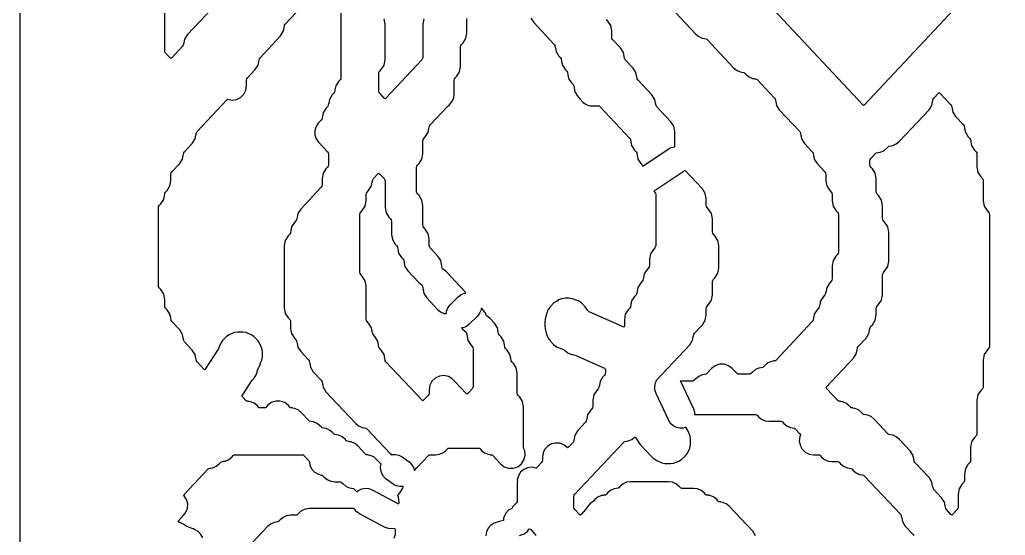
# Model space of a CAD drawing. Header units: millimetres. Extents: x 10 to 410, y 18 to 283.
# Drawn here: x 79 to 113.74, y 85.07 to 103.25 of the extents above; entities that cross this region are included whole.
import ezdxf

# ---------------------------------------------------------------- set-up
doc = ezdxf.new("R2010")
doc.units = ezdxf.units.MM
doc.layers.add('CUT', color=1, linetype='Continuous')

msp = doc.modelspace()

# ---------------------------------------------------------------- linework, layer by layer
at = {"layer": 'CUT'}
for points in [[(100.134, 24), (121.134, 24), (121.134, 21), (129.134, 21), (129.134, 24), (142.2679, 24), (142.2679, 144), (129.134, 144), (129.134, 147), (121.134, 147), (121.134, 144), (100.134, 144), (100.134, 147), (92.134, 147), (92.134, 144), (79, 144), (79, 24), (92.134, 24), (92.134, 21), (100.134, 21)], [(109.056, 97.9963), (109.0016, 98.0544), (108.9776, 98.0921), (108.9693, 98.136), (108.9693, 98.2784), (108.9776, 98.3223), (109.0016, 98.36), (109.1679, 98.5375), (109.1932, 98.558), (109.2592, 98.567), (109.2586, 98.5709), (109.3312, 98.5808), (109.4558, 98.6348), (109.5614, 98.7204), (109.6118, 98.7743), (109.6371, 98.7947), (109.7031, 98.8038), (109.7026, 98.8077), (109.7751, 98.8176), (109.8997, 98.8716), (110.0053, 98.9572), (111.0537, 100.0756), (111.1538, 100.2337), (111.1785, 100.3634), (111.18, 100.3631), (111.1972, 100.4534), (111.2212, 100.4911), (111.3828, 100.6636), (111.4108, 100.685), (111.4389, 100.6636), (111.8225, 100.2543), (111.8464, 100.2166), (111.8636, 100.1263), (111.8651, 100.1266), (111.8898, 99.9969), (111.99, 99.8388), (112.2664, 99.544), (112.2903, 99.5062), (112.3075, 99.4159), (112.309, 99.4162), (112.3337, 99.2866), (112.4339, 99.1285), (112.4883, 99.0704), (112.5123, 99.0326), (112.5295, 98.9424), (112.531, 98.9426), (112.5557, 98.813), (112.6558, 98.6549), (112.7103, 98.5968), (112.7342, 98.5591), (112.7426, 98.5152), (112.7426, 98.0497), (112.7776, 97.8659), (112.8778, 97.7078), (112.9323, 97.6497), (112.9562, 97.6119), (112.9646, 97.568), (112.9646, 96.8658), (112.9996, 96.6819), (113.0998, 96.5238), (113.1542, 96.4657), (113.1781, 96.428), (113.1865, 96.3841), (113.1865, 91.7428), (113.1781, 91.6989), (113.1542, 91.6611), (113.0998, 91.603), (112.9996, 91.4449), (112.9646, 91.2611), (112.9646, 90.322), (112.9562, 90.2781), (112.9323, 90.2404), (112.8778, 90.1823), (112.7776, 90.0242), (112.7426, 89.8403), (112.7426, 88.6645), (112.7342, 88.6206), (112.7103, 88.5829), (112.6558, 88.5248), (112.5557, 88.3667), (112.5206, 88.1828), (112.5206, 87.7174), (112.5123, 87.6735), (112.4883, 87.6357), (112.4339, 87.5776), (112.3337, 87.4196), (112.2987, 87.2357), (112.2987, 87.007), (112.2903, 86.9631), (112.2664, 86.9254), (112.2119, 86.8673), (112.1117, 86.7092), (112.0767, 86.5253), (112.0767, 86.0599), (112.0683, 86.016), (112.0444, 85.9782), (111.8828, 85.8058), (111.8548, 85.7843), (111.8267, 85.8058), (111.6651, 85.9782), (111.6412, 86.016), (111.624, 86.1063), (111.6225, 86.106), (111.5978, 86.2356), (111.4976, 86.3937), (111.2212, 86.6886), (111.1972, 86.7264), (111.18, 86.8166), (111.1785, 86.8163), (111.1538, 86.946), (111.0537, 87.1041), (110.5553, 87.6357), (110.5314, 87.6735), (110.5142, 87.7638), (110.5127, 87.7635), (110.488, 87.8931), (110.3878, 88.0512), (110.0053, 88.4593), (109.8997, 88.5449), (109.7751, 88.5989), (109.7026, 88.6088), (109.7031, 88.6127), (109.6371, 88.6218), (109.6118, 88.6422), (109.1174, 89.1696), (109.0119, 89.2552), (108.8872, 89.3092), (108.8147, 89.3192), (108.8152, 89.3231), (108.7492, 89.3321), (108.724, 89.3526), (108.6735, 89.4064), (108.568, 89.492), (108.4433, 89.546), (108.3708, 89.556), (108.3713, 89.5598), (108.3053, 89.5689), (108.2801, 89.5894), (108.2296, 89.6432), (108.1241, 89.7288), (107.9994, 89.7828), (107.9269, 89.7928), (107.9274, 89.7966), (107.8614, 89.8057), (107.8361, 89.8262), (107.4414, 90.2473), (107.4224, 90.2748), (107.4414, 90.3024), (108.3901, 91.3145), (108.4903, 91.4726), (108.515, 91.6023), (108.5165, 91.602), (108.5337, 91.6923), (108.5576, 91.73), (108.8341, 92.0249), (108.9342, 92.183), (108.9589, 92.3126), (108.9604, 92.3123), (108.9776, 92.4026), (109.0016, 92.4404), (109.056, 92.4985), (109.1562, 92.6566), (109.1912, 92.8404), (109.1912, 93.0691), (109.1996, 93.113), (109.2235, 93.1507), (109.278, 93.2088), (109.3782, 93.3669), (109.4132, 93.5508), (109.4132, 94.253), (109.4216, 94.2969), (109.4455, 94.3347), (109.4999, 94.3928), (109.6001, 94.5508), (109.6352, 94.7347), (109.6352, 95.76), (109.6001, 95.9439), (109.4999, 96.102), (109.4455, 96.1601), (109.4216, 96.1978), (109.4132, 96.2417), (109.4132, 96.7072), (109.3782, 96.891), (109.278, 97.0491), (109.2235, 97.1072), (109.1996, 97.145), (109.1912, 97.1889), (109.1912, 97.6543), (109.1562, 97.8382)]]:
    msp.add_lwpolyline(points, close=True, dxfattribs=at)
for points in [[(86.6252, 104.5608), (84.9109, 102.732), (84.8107, 102.5739), (84.786, 102.4442), (84.7845, 102.4445), (84.7673, 102.3543), (84.7434, 102.3165), (84.3598, 101.9073), (84.3318, 101.8858), (84.3037, 101.9073), (84.1421, 102.0797), (84.1182, 102.1175), (84.1098, 102.1614), (84.1098, 103.7245)], [(90.3247, 104.198), (90.3247, 101.2142), (90.3163, 101.1703), (90.2924, 101.1326), (90.2379, 101.0745), (90.1377, 100.9164), (90.113, 100.7867), (90.1115, 100.787), (90.0943, 100.6968), (90.0704, 100.659), (90.016, 100.6009), (89.9158, 100.4428), (89.8911, 100.3132), (89.8896, 100.3135), (89.8724, 100.2232), (89.8485, 100.1854), (89.794, 100.1273), (89.6938, 99.9692), (89.6691, 99.8396), (89.6676, 99.8399), (89.6504, 99.7496), (89.6265, 99.7119), (89.5354, 99.6147), (89.4504, 99.491), (89.4059, 99.3478), (89.4059, 99.1977), (89.4504, 99.0544), (89.5354, 98.9308), (89.8485, 98.5968), (89.8724, 98.5591), (89.8807, 98.5152), (89.8807, 98.136), (89.8724, 98.0921), (89.8485, 98.0544), (89.794, 97.9963), (89.6938, 97.8382), (89.6588, 97.6543), (89.6588, 97.4256), (89.6504, 97.3817), (89.6265, 97.344), (88.9062, 96.5755), (88.806, 96.4174), (88.7813, 96.2878), (88.7798, 96.2881), (88.7626, 96.1978), (88.7387, 96.1601), (88.6842, 96.102), (88.584, 95.9439), (88.5593, 95.8142), (88.5578, 95.8145), (88.5406, 95.7242), (88.5167, 95.6865), (88.4622, 95.6284), (88.3621, 95.4703), (88.327, 95.2864), (88.327, 93.0772), (88.3621, 92.8933), (88.4622, 92.7353), (88.5167, 92.6771), (88.5406, 92.6394), (88.549, 92.5955), (88.549, 92.3668), (88.584, 92.183), (88.6842, 92.0249), (88.7387, 91.9668), (88.7626, 91.929), (88.7798, 91.8388), (88.7813, 91.8391), (88.806, 91.7094), (88.9062, 91.5513), (89.1826, 91.2564), (89.2065, 91.2187), (89.2237, 91.1284), (89.2252, 91.1287), (89.2499, 90.9991), (89.3501, 90.841), (89.6265, 90.5461), (89.6504, 90.5083), (89.6676, 90.418), (89.6691, 90.4183), (89.6938, 90.2887), (89.794, 90.1306), (90.8424, 89.0122), (90.9479, 88.9266), (91.0726, 88.8726), (91.1451, 88.8626), (91.1446, 88.8588), (91.2106, 88.8497), (91.2358, 88.8292), (92.0681, 87.9414), (92.0899, 87.907), (92.1206, 87.9163), (92.2458, 87.9204), (92.3678, 87.8918), (92.4783, 87.8327), (92.7228, 87.6573), (92.8142, 87.5716), (92.8803, 87.4652), (92.915, 87.3507), (92.9162, 87.3514), (93.0038, 87.45), (93.4088, 87.8821), (93.434, 87.9026), (93.4662, 87.907), (93.6594, 87.907), (93.794, 87.9254), (93.9187, 87.9794), (94.0242, 88.065), (94.0746, 88.1189), (94.0999, 88.1393), (94.1321, 88.1438), (95.1737, 88.1438), (95.2059, 88.1393), (95.2311, 88.1189), (95.2816, 88.065), (95.3871, 87.9794), (95.5118, 87.9254), (95.5843, 87.9155), (95.5838, 87.9116), (95.6498, 87.9026), (95.675, 87.8821), (95.9508, 87.5879), (96.0804, 87.4886), (96.2352, 87.4364), (96.3985, 87.4368), (96.553, 87.4899), (96.6822, 87.5899), (96.7722, 87.7262), (96.8135, 87.8842), (96.8016, 88.0471), (96.7785, 88.1016), (96.7615, 88.191), (96.7615, 89.6036), (96.7265, 89.7874), (96.6263, 89.9455), (96.5718, 90.0036), (96.5479, 90.0414), (96.5395, 90.0853), (96.5395, 90.7875), (96.5045, 90.9713), (96.4043, 91.1294), (96.3499, 91.1875), (96.3259, 91.2253), (96.3087, 91.3156), (96.3072, 91.3153), (96.2825, 91.4449), (96.1824, 91.603), (96.1279, 91.6611), (96.104, 91.6989), (96.0868, 91.7891), (96.0853, 91.7889), (96.0606, 91.9185), (95.9604, 92.0766), (95.9059, 92.1347), (95.882, 92.1724), (95.8648, 92.2627), (95.8633, 92.2624), (95.8386, 92.3921), (95.7384, 92.5502), (95.5746, 92.725), (95.4558, 92.8159), (95.4061, 92.9332), (95.3993, 92.9441), (95.3019, 93.0565), (95.2686, 93.0772), (95.2604, 93.016), (95.2122, 92.9003), (95.1356, 92.8011), (94.8471, 92.5141), (94.7475, 92.4381), (94.6316, 92.3904), (94.5749, 92.3831), (94.6066, 92.3369), (94.619, 92.3237), (94.7378, 92.2327), (94.7468, 92.2113), (94.7727, 92.0756), (94.7742, 92.0758), (94.7989, 91.9462), (94.8991, 91.7881), (94.9535, 91.73), (94.9775, 91.6923), (94.9858, 91.6484), (94.9858, 90.322), (94.9775, 90.2781), (94.9535, 90.2404), (94.7919, 90.068), (94.7639, 90.0465), (94.7358, 90.068), (94.3355, 90.495), (94.248, 90.5936), (94.1091, 90.6737), (93.9519, 90.7057), (93.7928, 90.6862), (93.6479, 90.6174), (93.5323, 90.5063), (93.4578, 90.3643), (93.4321, 90.2061), (93.4321, 90.0853), (93.4237, 90.0414), (93.3998, 90.0036), (93.2382, 89.8312), (93.2101, 89.8097), (93.1821, 89.8312), (91.9107, 91.1875), (91.8867, 91.2253), (91.8695, 91.3156), (91.8681, 91.3153), (91.8434, 91.4449), (91.7432, 91.603), (91.6887, 91.6611), (91.6648, 91.6989), (91.6476, 91.7891), (91.6461, 91.7889), (91.6214, 91.9185), (91.5212, 92.0766), (91.4668, 92.1347), (91.4428, 92.1724), (91.4256, 92.2627), (91.4241, 92.2624), (91.3994, 92.3921), (91.2993, 92.5502), (91.2448, 92.6083), (91.2209, 92.646), (91.2125, 92.6899), (91.2125, 93.8657), (91.1775, 94.0496), (91.0773, 94.2077), (91.0228, 94.2658), (90.9989, 94.3035), (90.9905, 94.3474), (90.9905, 96.3841), (90.9989, 96.428), (91.0228, 96.4657), (91.0773, 96.5238), (91.1775, 96.6819), (91.2125, 96.8658), (91.2125, 97.0944), (91.2209, 97.1383), (91.2448, 97.1761), (91.2993, 97.2342), (91.3994, 97.3923), (91.4241, 97.5219), (91.4256, 97.5216), (91.4428, 97.6119), (91.4668, 97.6497), (91.6284, 97.8221), (91.6564, 97.8436), (91.6844, 97.8221), (91.8461, 97.6497), (91.87, 97.6119), (91.8784, 97.568), (91.8784, 96.629), (91.9134, 96.4451), (92.0136, 96.287), (92.0681, 96.2289), (92.092, 96.1912), (92.1003, 96.1473), (92.1003, 95.6818), (92.1354, 95.498), (92.2356, 95.3399), (92.29, 95.2818), (92.3139, 95.244), (92.3311, 95.1538), (92.3326, 95.1541), (92.3573, 95.0244), (92.4575, 94.8663), (92.512, 94.8082), (92.5359, 94.7705), (92.5531, 94.6802), (92.5546, 94.6805), (92.5793, 94.5508), (92.6795, 94.3928), (93.0653, 93.9812), (93.184, 93.8902), (93.1931, 93.8688), (93.219, 93.7331), (93.2205, 93.7333), (93.2452, 93.6037), (93.3454, 93.4456), (93.7279, 93.0375), (93.8334, 92.952), (93.9581, 92.898), (94.0306, 92.888), (94.0301, 92.8841), (94.0324, 92.8838), (94.0453, 92.9798), (94.0935, 93.0955), (94.1701, 93.1947), (94.4586, 93.4817), (94.5582, 93.5577), (94.6741, 93.6054), (94.7308, 93.6127), (94.6991, 93.6589), (94.0209, 94.3825), (93.9021, 94.4734), (93.893, 94.4949), (93.8672, 94.6306), (93.8657, 94.6303), (93.841, 94.7599), (93.7408, 94.918), (93.4644, 95.2129), (93.4405, 95.2507), (93.4321, 95.2946), (93.4321, 95.5232), (93.3971, 95.7071), (93.2969, 95.8652), (93.2424, 95.9233), (93.2185, 95.961), (93.2101, 96.0049), (93.2101, 96.7072), (93.1751, 96.891), (93.0749, 97.0491), (93.0205, 97.1072), (92.9965, 97.145), (92.9882, 97.1889), (92.9882, 98.0416), (92.9965, 98.0855), (93.0205, 98.1232), (93.0749, 98.1813), (93.1751, 98.3394), (93.2101, 98.5233), (93.2101, 98.9887), (93.2185, 99.0326), (93.2424, 99.0704), (93.2969, 99.1285), (93.3971, 99.2866), (93.4218, 99.4162), (93.4233, 99.4159), (93.4405, 99.5062), (93.4644, 99.544), (94.0746, 100.195), (94.1349, 100.2438), (94.2346, 100.3528), (94.2981, 100.4861), (94.3199, 100.6322), (94.3199, 101.1198), (94.3283, 101.1637), (94.3522, 101.2015), (94.4067, 101.2596), (94.5069, 101.4177), (94.5419, 101.6015), (94.5419, 102.3037), (94.5503, 102.3476), (94.5742, 102.3854), (94.6287, 102.4435), (94.7288, 102.6016), (94.7639, 102.7854), (94.7639, 103.2509), (94.7722, 103.2948)], [(111.9286, 103.6136), (108.7753, 100.2498), (108.7473, 100.2283), (108.7193, 100.2498), (105.5661, 103.6136)], [(85.4595, 84.9808), (85.3802, 85.0995), (85.2856, 85.205), (85.1653, 85.2796), (85.1061, 85.3056), (85.104, 85.3009), (84.9843, 85.3505), (84.949, 85.3575), (84.8548, 85.3979), (84.7805, 85.4503), (84.6952, 85.4986), (84.6049, 85.5387), (84.5773, 85.5566), (84.5957, 85.5839), (84.7757, 85.7759), (84.7731, 85.7783), (84.8484, 85.8633), (84.9115, 86.0141), (84.9227, 86.1773), (84.8806, 86.3353), (84.8201, 86.4258), (84.8229, 86.4277), (84.7825, 86.4863), (84.8015, 86.5138), (85.6402, 87.4085), (85.6654, 87.429), (85.7314, 87.438), (85.7309, 87.4419), (85.8034, 87.4519), (85.9281, 87.5059), (86.0336, 87.5915), (86.0841, 87.6453), (86.1093, 87.6658), (86.1754, 87.6748), (86.1748, 87.6787), (86.2474, 87.6886), (86.372, 87.7427), (86.4775, 87.8282), (86.528, 87.8821), (86.5533, 87.9026), (86.5855, 87.907), (88.9588, 87.907), (88.991, 87.9026), (89.0162, 87.8821), (89.1891, 87.6977), (89.2097, 87.6677), (89.2147, 87.6516), (89.2296, 87.5482), (89.2893, 87.4183), (89.3833, 87.3106), (89.5039, 87.2338), (89.6413, 87.1943), (89.6569, 87.1922), (89.6821, 87.1717), (89.7326, 87.1179), (89.8381, 87.0323), (89.9628, 86.9783), (90.0974, 86.9598), (90.2905, 86.9598), (90.3228, 86.9554), (90.348, 86.9349), (90.3985, 86.8811), (90.504, 86.7955), (90.6287, 86.7415), (90.7012, 86.7316), (90.7007, 86.7277), (90.7667, 86.7186), (90.7919, 86.6981), (90.8834, 86.6005), (90.9501, 86.6558), (91.064, 86.7081), (91.1875, 86.7292), (91.3122, 86.7175), (91.4297, 86.674), (92.3328, 86.1971), (92.359, 86.1785), (92.3735, 86.2424), (92.3507, 86.4166), (92.3288, 86.4858), (92.3481, 86.5138), (92.4091, 86.5788), (92.5092, 86.7369), (92.52, 86.7936), (92.3957, 86.7896), (92.2737, 86.8182), (92.1632, 86.8773), (91.9187, 87.0527), (91.8273, 87.1384), (91.7612, 87.2448), (91.7249, 87.3648), (91.7208, 87.49), (91.7417, 87.5792), (91.5826, 87.7489), (91.4771, 87.8345), (91.3524, 87.8885), (91.2799, 87.8985), (91.2804, 87.9023), (91.2144, 87.9114), (91.1892, 87.9319), (90.9167, 88.2225), (90.8112, 88.3081), (90.6866, 88.3621), (90.614, 88.372), (90.6146, 88.3759), (90.5485, 88.385), (90.5233, 88.4054), (90.4728, 88.4593), (90.3673, 88.5449), (90.2426, 88.5989), (90.1701, 88.6088), (90.1706, 88.6127), (90.1046, 88.6218), (90.0794, 88.6422), (90.0289, 88.6961), (89.9234, 88.7817), (89.7987, 88.8357), (89.7262, 88.8456), (89.7267, 88.8495), (89.6607, 88.8585), (89.6355, 88.879), (89.585, 88.9329), (89.4795, 89.0184), (89.3548, 89.0725), (89.2823, 89.0824), (89.2828, 89.0863), (89.2168, 89.0953), (89.1915, 89.1158), (88.9191, 89.4064), (88.8136, 89.492), (88.6889, 89.546), (88.6164, 89.556), (88.6169, 89.5598), (88.5509, 89.5689), (88.5257, 89.5894), (88.4699, 89.6489), (88.3407, 89.748), (88.1865, 89.8003), (88.0237, 89.8003), (87.8695, 89.748), (87.7403, 89.6489), (87.6845, 89.5894), (87.6592, 89.5689), (87.627, 89.5645), (87.4733, 89.5645), (87.4411, 89.5689), (87.4159, 89.5894), (87.3654, 89.6432), (87.2599, 89.7288), (87.1352, 89.7828), (87.0627, 89.7928), (87.0632, 89.7966), (86.9972, 89.8057), (86.9719, 89.8262), (86.8553, 89.9506), (86.8346, 89.9817), (86.8496, 90.0159), (87.1953, 90.5441), (87.2498, 90.6039), (87.3215, 90.7054), (87.3659, 90.8215), (87.3761, 90.8629), (87.4309, 90.9988), (87.4357, 91.0167), (87.485, 91.1216), (87.4796, 91.1242), (87.5318, 91.2502), (87.5539, 91.3612), (87.5539, 91.5563), (87.5318, 91.6674), (87.4572, 91.8476), (87.3943, 91.9418), (87.2563, 92.0797), (87.1622, 92.1426), (86.9819, 92.2173), (86.8709, 92.2394), (86.6758, 92.2394), (86.5647, 92.2173), (86.3845, 92.1426), (86.2903, 92.0797), (86.1524, 91.9418), (86.0895, 91.8476), (86.0346, 91.7151), (86.03, 91.7167), (86.006, 91.6493), (85.9918, 91.6287), (85.5388, 90.9348), (85.5176, 90.9111), (85.4924, 90.9309), (85.2519, 91.1875), (85.228, 91.2253), (85.2108, 91.3156), (85.2093, 91.3153), (85.1846, 91.4449), (85.0844, 91.603), (84.808, 91.8979), (84.784, 91.9357), (84.7668, 92.0259), (84.7653, 92.0256), (84.7406, 92.1553), (84.6405, 92.3134), (84.364, 92.6083), (84.3401, 92.646), (84.3229, 92.7363), (84.3214, 92.736), (84.2967, 92.8656), (84.1965, 93.0237), (84.1421, 93.0818), (84.1182, 93.1196), (84.1098, 93.1635), (84.1098, 93.3921), (84.0748, 93.576), (83.9746, 93.7341), (83.9201, 93.7922), (83.8962, 93.8299), (83.8878, 93.8738), (83.8878, 96.6209), (83.8962, 96.6648), (83.9201, 96.7025), (83.9746, 96.7606), (84.0748, 96.9187), (84.0995, 97.0484), (84.101, 97.0481), (84.1182, 97.1383), (84.1421, 97.1761), (84.1965, 97.2342), (84.2967, 97.3923), (84.3318, 97.5761), (84.3318, 97.8048), (84.3401, 97.8487), (84.364, 97.8865), (84.6405, 98.1813), (84.7406, 98.3394), (84.7653, 98.4691), (84.7668, 98.4688), (84.784, 98.5591), (84.808, 98.5968), (85.0844, 98.8917), (85.1846, 99.0498), (85.2093, 99.1794), (85.2108, 99.1791), (85.228, 99.2694), (85.2519, 99.3072), (86.3014, 100.4268), (86.3306, 100.4492), (86.3346, 100.4478), (86.4899, 100.4214), (86.6457, 100.4445), (86.7865, 100.5149), (86.8985, 100.6257), (86.9705, 100.7658), (86.9953, 100.9213), (86.9953, 101.1198), (87.0036, 101.1637), (87.0276, 101.2015), (87.304, 101.4963), (87.4042, 101.6544), (87.4289, 101.7841), (87.4304, 101.7838), (87.4476, 101.8741), (87.4715, 101.9118), (88.1918, 102.6803), (88.292, 102.8384), (88.3167, 102.968), (88.3182, 102.9677), (88.3354, 103.058), (88.3593, 103.0958), (88.7476, 103.51)], [(93.2452, 103.2842), (93.2101, 103.1004), (93.2101, 101.9246), (93.2018, 101.8807), (93.1779, 101.8429), (91.9064, 100.4866), (91.8784, 100.4651), (91.8504, 100.4866), (91.6887, 100.659), (91.6648, 100.6968), (91.6564, 100.7407), (91.6564, 101.3566), (91.6648, 101.4005), (91.6887, 101.4382), (91.7432, 101.4963), (91.8434, 101.6544), (91.8784, 101.8383), (91.8784, 103.1004), (91.8434, 103.2842)], [(97.0185, 103.3119), (97.1187, 103.1539), (97.839, 102.3854), (97.8629, 102.3476), (97.8801, 102.2574), (97.8816, 102.2577), (97.9063, 102.128), (98.0065, 101.9699), (98.061, 101.9118), (98.0849, 101.8741), (98.1021, 101.7838), (98.1036, 101.7841), (98.1283, 101.6544), (98.2285, 101.4963), (98.2829, 101.4382), (98.3069, 101.4005), (98.3241, 101.3102), (98.3255, 101.3105), (98.3502, 101.1809), (98.4504, 101.0228), (98.5049, 100.9647), (98.5288, 100.9269), (98.546, 100.8367), (98.5475, 100.8369), (98.5722, 100.7073), (98.6724, 100.5492), (98.7268, 100.4911), (98.7538, 100.4486), (98.8463, 100.3404), (98.9655, 100.2627), (99.1018, 100.2217), (99.2031, 100.2211), (99.2031, 100.2199), (99.3909, 100.2199), (99.4231, 100.2155), (99.4484, 100.195), (100.5025, 99.0704), (100.5264, 99.0326), (100.5436, 98.9424), (100.5451, 98.9426), (100.5698, 98.813), (100.67, 98.6549), (100.7245, 98.5968), (100.7484, 98.5591), (100.7656, 98.4688), (100.7671, 98.4691), (100.7918, 98.3394), (100.892, 98.1813), (100.9464, 98.1232), (100.9661, 98.0922), (101.8527, 98.6892), (101.9649, 98.7451), (102.0877, 98.77), (102.0885, 98.7699), (102.0885, 99.3118), (102.0535, 99.4957), (101.9533, 99.6538), (101.4549, 100.1854), (101.431, 100.2232), (101.4138, 100.3135), (101.4123, 100.3132), (101.3876, 100.4428), (101.2874, 100.6009), (100.7891, 101.1326), (100.7651, 101.1703), (100.7479, 101.2606), (100.7464, 101.2603), (100.7217, 101.39), (100.6216, 101.548), (100.3451, 101.8429), (100.3212, 101.8807), (100.304, 101.971), (100.3025, 101.9707), (100.2778, 102.1003), (100.1776, 102.2584), (99.9012, 102.5533), (99.8773, 102.591), (99.8689, 102.6349), (99.8689, 102.8636), (99.8339, 103.0475), (99.7337, 103.2056), (99.6793, 103.2637)], [(102.1119, 103.51), (102.8282, 102.7458), (102.9337, 102.6602), (103.0584, 102.6062), (103.1309, 102.5963), (103.1304, 102.5924), (103.1964, 102.5833), (103.2217, 102.5628), (104.1662, 101.5552), (104.2717, 101.4696), (104.3964, 101.4156), (104.5271, 101.3977), (104.5581, 101.3739), (104.6039, 101.3251), (104.7094, 101.2395), (104.8341, 101.1855), (104.9066, 101.1755), (104.9061, 101.1717), (104.9721, 101.1626), (104.9973, 101.1421), (105.6076, 100.4911), (105.6315, 100.4534), (105.6487, 100.3631), (105.6502, 100.3634), (105.6749, 100.2337), (105.7751, 100.0756), (106.4954, 99.3072), (106.5194, 99.2694), (106.5366, 99.1791), (106.5381, 99.1794), (106.5628, 99.0498), (106.6629, 98.8917), (106.9394, 98.5968), (106.9633, 98.5591), (106.9805, 98.4688), (106.982, 98.4691), (107.0067, 98.3394), (107.1069, 98.1813), (107.3833, 97.8865), (107.4072, 97.8487), (107.4156, 97.8048), (107.4156, 97.5761), (107.4506, 97.3923), (107.5508, 97.2342), (107.6052, 97.1761), (107.6292, 97.1383), (107.6375, 97.0944), (107.6375, 96.8658), (107.6725, 96.6819), (107.7727, 96.5238), (107.8272, 96.4657), (107.8511, 96.428), (107.8595, 96.3841), (107.8595, 95.0578), (107.8511, 95.0139), (107.8272, 94.9761), (107.7727, 94.918), (107.6725, 94.7599), (107.6375, 94.5761), (107.6375, 94.1106), (107.6292, 94.0667), (107.6052, 94.029), (107.5508, 93.9709), (107.4506, 93.8128), (107.4259, 93.6831), (107.4244, 93.6834), (107.4072, 93.5932), (107.3833, 93.5554), (107.3288, 93.4973), (107.2286, 93.3392), (107.2039, 93.2096), (107.2024, 93.2099), (107.1852, 93.1196), (107.1613, 93.0818), (107.1069, 93.0237), (107.0067, 92.8656), (106.982, 92.736), (106.9805, 92.7363), (106.9633, 92.646), (106.9394, 92.6083), (105.6632, 91.2469), (105.638, 91.2264), (105.572, 91.2174), (105.5725, 91.2135), (105.5, 91.2035), (105.3753, 91.1495), (105.2698, 91.0639), (105.2193, 91.0101), (105.194, 90.9896), (105.128, 90.9806), (105.1286, 90.9767), (105.056, 90.9667), (104.9314, 90.9127), (104.8258, 90.8271), (104.7754, 90.7733), (104.7501, 90.7528), (104.7179, 90.7484), (104.3422, 90.7484), (104.31, 90.7528), (104.2848, 90.7733), (104.118, 90.9512), (103.9888, 91.0503), (103.8346, 91.1026), (103.6718, 91.1026), (103.5176, 91.0503), (103.3884, 90.9512), (103.2217, 90.7733), (103.1964, 90.7528), (103.1304, 90.7438), (103.1309, 90.7399), (103.0584, 90.73), (102.9337, 90.6759), (102.8282, 90.5904), (102.7777, 90.5365), (102.7525, 90.516), (102.7203, 90.5116), (102.3052, 90.5116), (102.283, 90.5086), (102.2994, 90.4829), (102.7471, 89.5269), (102.785, 89.4074), (102.7886, 89.3277), (104.9399, 89.3277), (104.9721, 89.3233), (104.9973, 89.3028), (105.0478, 89.249), (105.1533, 89.1634), (105.278, 89.1094), (105.4126, 89.0909), (105.8277, 89.0909), (105.8599, 89.0865), (105.8852, 89.066), (105.9356, 89.0122), (106.0412, 88.9266), (106.1658, 88.8726), (106.2384, 88.8626), (106.2378, 88.8588), (106.3038, 88.8497), (106.3291, 88.8292), (106.5019, 88.6449), (106.5215, 88.6164), (106.5025, 88.5553), (106.48, 88.4016), (106.5058, 88.2484), (106.5774, 88.1105), (106.6879, 88.0012), (106.8265, 87.9311), (106.98, 87.907), (107.1595, 87.907), (107.1917, 87.9026), (107.2169, 87.8821), (107.2674, 87.8282), (107.3729, 87.7427), (107.4976, 87.6886), (107.6322, 87.6702), (107.8254, 87.6702), (107.8576, 87.6658), (107.8828, 87.6453), (107.9333, 87.5915), (108.0388, 87.5059), (108.1635, 87.4519), (108.236, 87.4419), (108.2355, 87.438), (108.3015, 87.429), (108.3267, 87.4085), (108.3772, 87.3547), (108.4827, 87.2691), (108.6074, 87.2151), (108.6799, 87.2051), (108.6794, 87.2013), (108.7454, 87.1922), (108.7707, 87.1717), (110.0468, 85.8103), (110.0707, 85.7726), (110.0879, 85.6823), (110.0894, 85.6826), (110.1141, 85.553), (110.2143, 85.3949), (110.4907, 85.1), (110.5146, 85.0622)], [(104.939, 85.0517), (104.8388, 85.2098), (104.0124, 86.0914), (103.9068, 86.177), (103.7822, 86.231), (103.7096, 86.241), (103.7102, 86.2448), (103.6442, 86.2539), (103.6189, 86.2744), (103.5684, 86.3282), (103.4629, 86.4138), (103.3383, 86.4678), (103.2657, 86.4777), (103.2663, 86.4816), (103.2002, 86.4907), (103.175, 86.5112), (103.1245, 86.565), (103.019, 86.6506), (102.8943, 86.7046), (102.7597, 86.723), (102.3446, 86.723), (102.3124, 86.7275), (102.2872, 86.7479), (102.2367, 86.8018), (102.1312, 86.8874), (102.0065, 86.9414), (101.8719, 86.9598), (100.5295, 86.9598), (100.3949, 86.9414), (100.2702, 86.8874), (100.1647, 86.8018), (100.1142, 86.7479), (100.089, 86.7275), (100.023, 86.7184), (100.0235, 86.7145), (99.951, 86.7046), (99.8263, 86.6506), (99.7208, 86.565), (99.6703, 86.5112), (99.6451, 86.4907), (99.579, 86.4816), (99.5796, 86.4777), (99.507, 86.4678), (99.3824, 86.4138), (99.2769, 86.3282), (99.2264, 86.2744), (99.1653, 86.2248), (99.109, 86.1896), (99.0116, 86.0773), (98.9488, 85.9782), (98.7872, 85.8058), (98.7591, 85.7843), (98.7311, 85.8058), (98.5695, 85.9782), (98.5455, 86.016), (98.5372, 86.0599), (98.5372, 86.4391), (98.5455, 86.483), (98.5695, 86.5207), (100.2895, 88.3557), (100.3148, 88.3761), (100.3808, 88.3852), (100.3803, 88.3891), (100.4528, 88.399), (100.5774, 88.453), (100.6319, 88.4972), (100.6339, 88.4947), (100.6893, 88.5382), (100.7103, 88.5138), (100.813, 88.3488), (100.8727, 88.2711), (101.2492, 87.8694), (101.3229, 87.8048), (101.4558, 87.7096), (101.6336, 87.6292), (101.7439, 87.6035), (101.9388, 87.5972), (102.0506, 87.6157), (102.2331, 87.6845), (102.3292, 87.7443), (102.4716, 87.8778), (102.5375, 87.9698), (102.6179, 88.1476), (102.6436, 88.2578), (102.6499, 88.4528), (102.6314, 88.5645), (102.5626, 88.7471), (102.4814, 88.8777), (102.3965, 88.8507), (102.2713, 88.8451), (102.149, 88.872), (102.0377, 88.9297), (101.9452, 89.0142), (101.8777, 89.1197), (101.43, 90.0757), (101.3921, 90.1952), (101.3865, 90.3204), (101.4134, 90.4427), (101.4407, 90.4954), (101.4295, 90.5116), (101.4485, 90.5392), (102.6192, 91.7881), (102.7194, 91.9462), (102.7441, 92.0758), (102.7456, 92.0756), (102.7628, 92.1658), (102.7867, 92.2036), (103.0631, 92.4985), (103.1633, 92.6566), (103.1983, 92.8404), (103.1983, 93.0691), (103.2067, 93.113), (103.2306, 93.1507), (103.2851, 93.2088), (103.3853, 93.3669), (103.4203, 93.5508), (103.4203, 94.0162), (103.4287, 94.0601), (103.4526, 94.0979), (103.507, 94.156), (103.6072, 94.3141), (103.6422, 94.4979), (103.6422, 95.2864), (103.6072, 95.4703), (103.507, 95.6284), (103.4526, 95.6865), (103.4287, 95.7242), (103.4203, 95.7681), (103.4203, 96.2336), (103.3853, 96.4174), (103.2851, 96.5755), (103.2306, 96.6336), (103.2067, 96.6714), (103.1983, 96.7153), (103.1983, 96.9439), (103.1633, 97.1278), (103.0631, 97.2859), (102.4464, 97.9438), (102.3889, 97.893), (101.4365, 97.2516), (101.3568, 97.2119), (101.3904, 97.1761), (101.4143, 97.1383), (101.4226, 97.0944), (101.4226, 95.2946), (101.4143, 95.2507), (101.3904, 95.2129), (101.3359, 95.1548), (101.2357, 94.9967), (101.2007, 94.8129), (101.2007, 94.5842), (101.1923, 94.5403), (101.1684, 94.5026), (101.1139, 94.4445), (101.0138, 94.2864), (100.9891, 94.1567), (100.9876, 94.157), (100.9704, 94.0667), (100.9464, 94.029), (100.892, 93.9709), (100.7918, 93.8128), (100.7671, 93.6831), (100.7656, 93.6834), (100.7484, 93.5932), (100.7245, 93.5554), (100.67, 93.4973), (100.5698, 93.3392), (100.5451, 93.2096), (100.5436, 93.2099), (100.5264, 93.1196), (100.5025, 93.0818), (100.4481, 93.0237), (100.3479, 92.8656), (100.3129, 92.6818), (100.3129, 92.4531), (100.3045, 92.4092), (100.3039, 92.4084), (100.2729, 92.4168), (99.0752, 92.9514), (99.0462, 92.9696), (99.0235, 92.995), (98.9362, 93.1257), (98.7982, 93.2636), (98.7041, 93.3266), (98.5238, 93.4012), (98.373, 93.4312), (98.2326, 93.439), (98.0955, 93.4073), (98.033, 93.3832), (97.9352, 93.3325), (97.8322, 93.2636), (97.6943, 93.1257), (97.6314, 93.0315), (97.5567, 92.8513), (97.5248, 92.691), (97.5152, 92.5935), (97.5152, 92.4552), (97.5248, 92.3576), (97.5567, 92.1973), (97.6314, 92.0171), (97.6943, 91.9229), (97.8322, 91.785), (97.9264, 91.7221), (98.053, 91.6696), (98.0529, 91.6693), (98.1894, 91.6106), (98.2163, 91.5836), (98.3312, 91.4975), (98.4659, 91.4476), (98.4822, 91.4466), (98.5751, 91.4224), (99.6141, 90.9587), (99.6422, 90.9409), (99.647, 90.908), (99.647, 90.7956), (99.6386, 90.7517), (99.6147, 90.714), (99.5602, 90.6559), (99.46, 90.4978), (99.4353, 90.3681), (99.4338, 90.3684), (99.4166, 90.2781), (99.3927, 90.2404), (99.3383, 90.1823), (99.2381, 90.0242), (99.2031, 89.8403), (99.2031, 89.6117), (99.1947, 89.5678), (99.1708, 89.53), (99.1163, 89.4719), (99.0161, 89.3138), (98.9914, 89.1842), (98.9899, 89.1845), (98.9727, 89.0942), (98.9488, 89.0565), (98.6724, 88.7616), (98.5722, 88.6035), (98.5475, 88.4738), (98.546, 88.4741), (98.5288, 88.3839), (98.5049, 88.3461), (98.3432, 88.1737), (98.3152, 88.1522), (98.2547, 88.1986), (98.2544, 88.1982), (98.1754, 88.2605), (98.0368, 88.3143), (97.8884, 88.3249), (97.7435, 88.2914), (97.6149, 88.2167), (97.5139, 88.1075), (97.4495, 87.9735), (97.4274, 87.8264), (97.4274, 87.7174), (97.419, 87.6735), (97.3951, 87.6357), (97.2334, 87.4633), (97.2042, 87.4409), (97.1984, 87.4428), (97.0523, 87.4691), (96.9049, 87.4514), (96.7692, 87.3911), (96.6572, 87.2937), (96.5787, 87.1676), (96.5407, 87.0241), (96.5433, 86.9598), (96.5395, 86.9598), (96.5395, 86.2967), (96.5312, 86.2528), (96.5073, 86.215), (96.3868, 86.0866), (96.342, 86.0192), (96.237, 85.9623), (96.1238, 85.8369), (96.1192, 85.8296), (96.0555, 85.6793), (96.0495, 85.5968), (95.9113, 85.5605), (95.8724, 85.5436), (95.8618, 85.5422), (95.7244, 85.5027), (95.6038, 85.426), (95.5098, 85.3182), (95.4502, 85.1883), (95.4297, 85.0468)], [(92.1978, 84.9656), (92.2423, 85.1089), (92.2423, 85.259), (92.2265, 85.3099), (92.1268, 85.2929), (92.0021, 85.3046), (91.8846, 85.3481), (90.9815, 85.825), (90.8792, 85.8975), (90.7993, 85.994), (90.7907, 86.0127), (89.2095, 86.0127), (89.0749, 85.9942), (88.9503, 85.9402), (88.8448, 85.8546), (88.7943, 85.8008), (88.769, 85.7803), (88.7368, 85.7759), (88.5437, 85.7759), (88.4091, 85.7574), (88.2844, 85.7034), (88.1789, 85.6178), (88.1284, 85.564), (88.1032, 85.5435), (88.0371, 85.5345), (88.0377, 85.5306), (87.9651, 85.5207), (87.8405, 85.4666), (87.735, 85.3811), (86.6866, 84.2626)], [(96.6219, 85.0685), (96.7767, 85.1207), (96.9064, 85.2201), (96.9142, 85.2284), (96.9515, 85.2844), (96.9822, 85.2949), (97.0115, 85.2724), (97.1731, 85.1), (97.1971, 85.0622)]]:
    msp.add_lwpolyline(points, dxfattribs=at)

doc.saveas('drawing.dxf')
